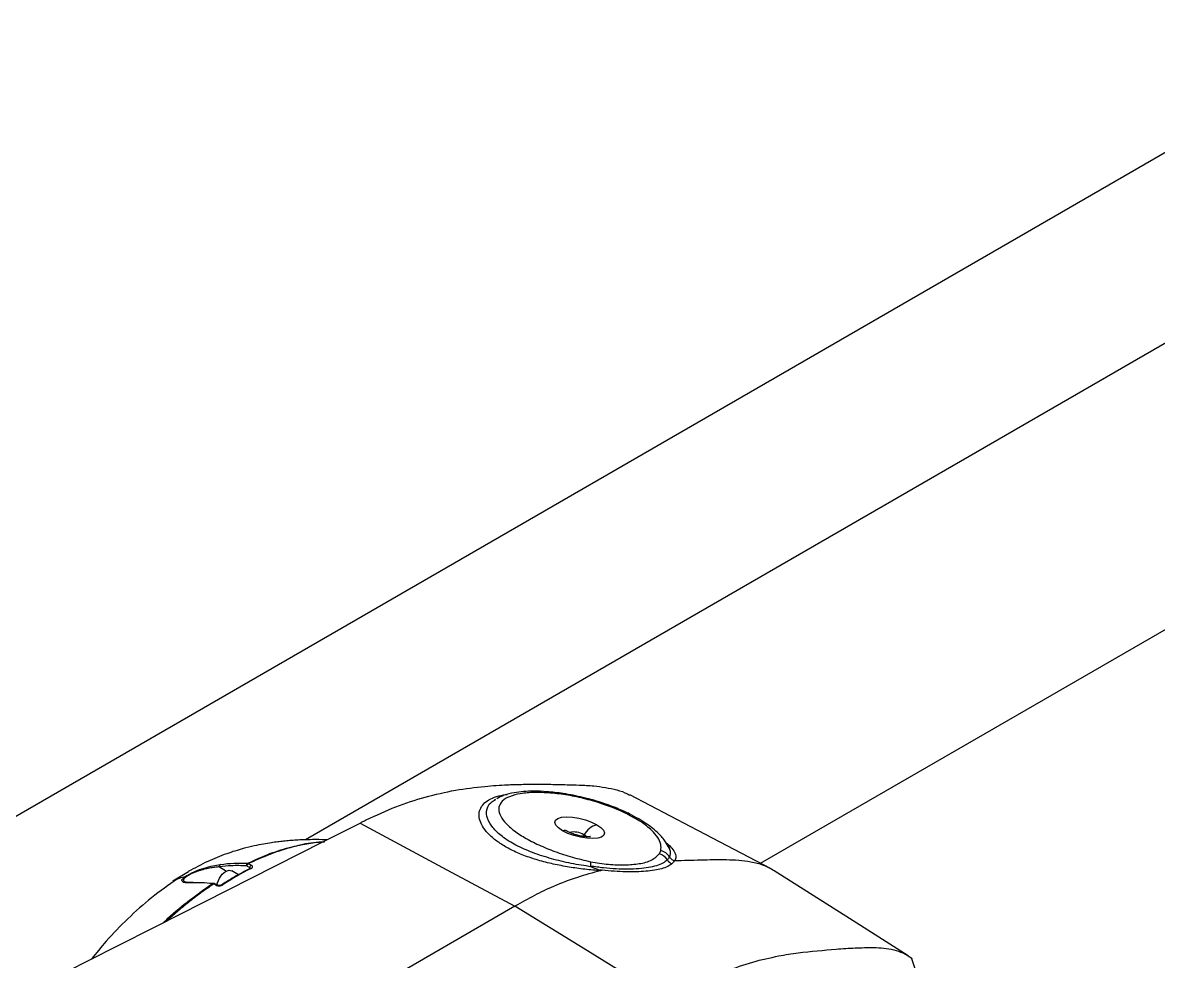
# Model space of a CAD drawing. Header units: millimetres. Extents: x 126 to 938, y 244 to 707.
# Drawn here: x 350.48 to 362.83, y 610.63 to 620.83 of the extents above; entities that cross this region are included whole.
import ezdxf

# ---------------------------------------------------------------- set-up
doc = ezdxf.new("R2010")
doc.units = ezdxf.units.MM

msp = doc.modelspace()

# ---------------------------------------------------------------- linework, layer by layer
at = {"color": 7, "linetype": 'Continuous', "lineweight": 25}
for p, q in [((365.351, 620.833), (270.403, 566.021)), ((367.147, 619.796), (353.554, 611.95)), ((358.502, 611.695), (367.147, 616.685)), ((355.62, 612.389), (355.606, 612.382)), ((353.751, 611.93), (354.149, 612.132)), ((356.573, 611.987), (356.584, 612.003)), ((351.926, 611.007), (353.751, 611.93)), ((352.62, 611.655), (352.696, 611.609)), ((352.925, 611.694), (352.936, 611.69)), ((352.945, 611.635), (352.948, 611.648)), ((352.953, 611.639), (352.953, 611.639)), ((356.663, 611.657), (356.757, 611.62)), ((352.281, 611.602), (352.113, 611.501)), ((352.826, 611.57), (352.755, 611.611)), ((352.555, 611.469), (352.542, 611.473)), ((352.597, 611.457), (352.598, 611.456)), ((355.833, 611.227), (349.54, 607.594)), ((360.143, 610.666), (360.14, 610.667))]:
    msp.add_line(p, q, dxfattribs=at)
at = {"color": 7, "linetype": 'Continuous', "lineweight": 25, "flags": 128}
for points in [[(358.613, 611.637), (357.746, 612.09), (357.081, 612.437)], [(354.149, 612.132), (355.092, 611.625), (355.833, 611.227)], [(356.351, 612.049), (356.307, 612.079), (356.278, 612.11), (356.267, 612.138), (356.274, 612.163), (356.299, 612.182), (356.34, 612.195), (356.395, 612.199), (356.46, 612.196), (356.529, 612.185), (356.599, 612.166), (356.665, 612.142), (356.723, 612.114)], [(356.723, 612.114), (356.767, 612.083), (356.796, 612.053), (356.807, 612.024), (356.8, 611.999), (356.775, 611.98), (356.733, 611.968), (356.679, 611.963), (356.614, 611.967), (356.545, 611.978), (356.474, 611.996), (356.408, 612.02), (356.351, 612.049)], [(356.609, 611.983), (356.607, 611.986), (356.584, 612.003)], [(352.591, 611.458), (352.597, 611.483), (352.618, 611.532), (352.649, 611.575), (352.686, 611.605), (352.724, 611.618), (352.755, 611.611), (352.755, 611.611)], [(352.936, 611.69), (352.953, 611.681), (352.966, 611.674)], [(360.11, 610.688), (359.47, 611.095), (358.654, 611.614)], [(352.569, 611.471), (352.569, 611.471), (352.567, 611.472)], [(357.518, 610.187), (356.575, 610.77), (355.833, 611.227)], [(350.951, 610.513), (351.497, 610.789), (351.926, 611.007)]]:
    msp.add_lwpolyline(points, dxfattribs=at)
at = {"color": 7, "linetype": 'Continuous', "lineweight": 25}
for centre, radius, start, end in [((356.809, 612.328), 0.0142, 85.358, 146.5277), ((356.136, 610.37), 2.073, 63.8859, 71.3851), ((357.063, 612.192), 0.0429, 67.2995, 109.3001), ((356.787, 611.891), 0.232, 106.0953, 151.073), ((356.367, 611.973), 0.0775, 61.2781, 102.0675), ((356.472, 611.826), 0.209, 57.8143, 102.7143), ((357.356, 611.643), 0.161, 33.3889, 72.9222), ((352.645, 611.662), 0.0258, 126.6148, 194.8808), ((354.485, 608.647), 3.356, 116.9469, 123.0477), ((352.941, 611.67), 0.0287, 123.4643, 187.2306), ((352.954, 611.659), 0.0363, 118.6836, 170.3139), ((352.983, 611.642), 0.0363, 118.6882, 170.3144), ((352.957, 611.627), 0.0126, 57.6763, 113.2976), ((357.581, 611.787), 0.106, 211.3571, 247.4471), ((352.325, 611.468), 0.0183, 84.3489, 124.1225), ((352.325, 611.467), 0.019, 56.5678, 83.8237), ((352.552, 611.459), 0.0168, 67.3473, 124.0408), ((352.564, 611.459), 0.0137, 74.4811, 130.1787), ((352.594, 611.444), 0.0133, 73.6171, 130.9847), ((352.648, 611.451), 0.011, 53.3976, 118.8696)]:
    msp.add_arc(centre, radius, start, end, dxfattribs=at)
for points, knots in [([(354.857, 612.414), (354.966, 612.442), (355.18, 612.495), (355.4, 612.519), (355.507, 612.531)], [0, 0, 0, 0, 0.509839, 1, 1, 1, 1]), ([(355.507, 612.531), (355.548, 612.535), (355.629, 612.542), (355.711, 612.546), (355.751, 612.548)], [0, 0, 0, 0, 0.501948, 1, 1, 1, 1]), ([(356.811, 612.342), (356.77, 612.355), (356.692, 612.38), (356.541, 612.419), (356.371, 612.453), (356.191, 612.474), (356.047, 612.48), (355.928, 612.476), (355.82, 612.462), (355.72, 612.441), (355.661, 612.41), (355.636, 612.396)], [0, 0, 0, 0, 0.105618, 0.206384, 0.387647, 0.538458, 0.657224, 0.748259, 0.83448, 0.929172, 1, 1, 1, 1]), ([(355.751, 612.548), (355.774, 612.549), (355.82, 612.551), (355.887, 612.552), (355.955, 612.554), (356.023, 612.554), (356.09, 612.554), (356.158, 612.554), (356.227, 612.553), (356.308, 612.551), (356.411, 612.549), (356.542, 612.546), (356.638, 612.54), (356.691, 612.536)], [0, 0, 0, 0, 0.072554, 0.144879, 0.216992, 0.288918, 0.360683, 0.432307, 0.503808, 0.582436, 0.691648, 0.831239, 1, 1, 1, 1]), ([(356.691, 612.536), (356.775, 612.525), (356.9, 612.508), (357.03, 612.465), (357.072, 612.439), (357.08, 612.435)], [0, 0, 0, 0, 0.629776, 0.932239, 1, 1, 1, 1]), ([(354.216, 612.166), (354.323, 612.217), (354.53, 612.315), (354.75, 612.382), (354.857, 612.414)], [0, 0, 0, 0, 0.513591, 1, 1, 1, 1]), ([(356.764, 611.613), (356.708, 611.618), (356.593, 611.628), (356.421, 611.652), (356.251, 611.684), (356.086, 611.726), (355.933, 611.777), (355.794, 611.837), (355.675, 611.905), (355.578, 611.978), (355.505, 612.055), (355.459, 612.133), (355.439, 612.209), (355.449, 612.281), (355.488, 612.343), (355.551, 612.39), (355.636, 612.423), (355.704, 612.439), (355.743, 612.441), (355.747, 612.442)], [0, 0, 0, 0, 0.08728, 0.176994, 0.266146, 0.353778, 0.436946, 0.514848, 0.585067, 0.647533, 0.700947, 0.746544, 0.785033, 0.819883, 0.854695, 0.893956, 0.940001, 0.994253, 1, 1, 1, 1]), ([(356.663, 611.657), (356.59, 611.668), (356.444, 611.69), (356.231, 611.741), (356.029, 611.806), (355.849, 611.885), (355.701, 611.975), (355.594, 612.073), (355.529, 612.173), (355.517, 612.275), (355.558, 612.352), (355.603, 612.376), (355.621, 612.385)], [0, 0, 0, 0, 0.143729, 0.288708, 0.429295, 0.559116, 0.673496, 0.767995, 0.842301, 0.902042, 0.95945, 1, 1, 1, 1]), ([(356.798, 612.335), (356.734, 612.355), (356.605, 612.396), (356.411, 612.436), (356.223, 612.46), (356.05, 612.467), (355.9, 612.456), (355.78, 612.426), (355.693, 612.379), (355.649, 612.304), (355.665, 612.218), (355.723, 612.135), (355.816, 612.051), (355.942, 611.968), (356.096, 611.89), (356.27, 611.819), (356.458, 611.758), (356.589, 611.727), (356.655, 611.711)], [0, 0, 0, 0, 0.082904, 0.165608, 0.244668, 0.316629, 0.379242, 0.429894, 0.468255, 0.498646, 0.530134, 0.570264, 0.621896, 0.68459, 0.756147, 0.834515, 0.916484, 1, 1, 1, 1]), ([(357.08, 612.231), (357.062, 612.24), (357.008, 612.266), (356.919, 612.303), (356.846, 612.329), (356.811, 612.342)], [0, 0, 0, 0, 0.207463, 0.617949, 1, 1, 1, 1]), ([(357.42, 611.832), (357.422, 611.855), (357.425, 611.905), (357.385, 611.982), (357.312, 612.065), (357.198, 612.153), (357.101, 612.204), (357.048, 612.232)], [0, 0, 0, 0, 0.117879, 0.257495, 0.43321, 0.690711, 1, 1, 1, 1]), ([(357.512, 611.854), (357.499, 611.879), (357.469, 611.939), (357.386, 612.031), (357.286, 612.111), (357.178, 612.18), (357.114, 612.213), (357.079, 612.231)], [0, 0, 0, 0, 0.142379, 0.344616, 0.625867, 0.801027, 1, 1, 1, 1]), ([(354.149, 612.132), (354.159, 612.137), (354.181, 612.149), (354.204, 612.16), (354.216, 612.166)], [0, 0, 0, 0, 0.4516923, 1, 1, 1, 1]), ([(356.405, 612.041), (356.402, 612.042), (356.398, 612.044), (356.386, 612.054), (356.388, 612.052), (356.388, 612.052)], [0, 0, 0, 0, 0.601646, 0.969311, 1, 1, 1, 1]), ([(356.652, 611.984), (356.653, 611.984), (356.656, 611.985), (356.635, 611.981), (356.623, 611.983), (356.586, 611.984), (356.547, 611.991), (356.501, 612.001), (356.458, 612.016), (356.426, 612.029), (356.409, 612.038), (356.405, 612.041)], [0, 0, 0, 0, 0.002563, 0.036546, 0.113523, 0.241602, 0.407942, 0.595929, 0.78248, 0.940515, 1, 1, 1, 1]), ([(353.786, 611.948), (353.781, 611.949), (353.729, 611.952), (353.644, 611.952), (353.539, 611.95), (353.457, 611.946), (353.386, 611.941), (353.318, 611.934), (353.251, 611.927), (353.178, 611.917), (353.092, 611.903), (352.99, 611.883), (352.856, 611.85), (352.687, 611.797), (352.485, 611.716), (352.35, 611.642), (352.28, 611.604)], [0, 0, 0, 0, 0.011074, 0.098787, 0.163271, 0.211003, 0.256414, 0.299819, 0.341183, 0.385775, 0.441172, 0.507484, 0.584851, 0.705636, 0.847463, 1, 1, 1, 1]), ([(352.925, 611.694), (353.006, 611.731), (353.162, 611.803), (353.403, 611.877), (353.603, 611.921), (353.722, 611.927), (353.762, 611.928)], [0, 0, 0, 0, 0.302992, 0.58987, 0.863116, 1, 1, 1, 1]), ([(353.75, 611.927), (353.717, 611.924), (353.67, 611.92), (353.609, 611.911), (353.565, 611.904), (353.522, 611.896), (353.477, 611.886), (353.433, 611.876), (353.389, 611.864), (353.344, 611.851), (353.3, 611.838), (353.247, 611.82), (353.173, 611.794), (353.065, 611.751), (352.983, 611.712), (352.936, 611.69)], [0, 0, 0, 0, 0.114843, 0.166104, 0.217896, 0.270231, 0.323118, 0.376568, 0.430587, 0.485181, 0.540358, 0.590983, 0.682916, 0.818249, 1, 1, 1, 1]), ([(357.477, 611.917), (357.495, 611.902), (357.53, 611.872), (357.569, 611.822), (357.591, 611.766), (357.578, 611.734), (357.572, 611.72)], [0, 0, 0, 0, 0.2897814, 0.5853725, 0.8075307, 1, 1, 1, 1]), ([(357.492, 611.891), (357.494, 611.888), (357.5, 611.878), (357.507, 611.866), (357.511, 611.857), (357.512, 611.854)], [0, 0, 0, 0, 0.279923, 0.796906, 1, 1, 1, 1]), ([(356.655, 611.711), (356.72, 611.701), (356.844, 611.681), (357.023, 611.673), (357.181, 611.687), (357.316, 611.716), (357.377, 611.773), (357.403, 611.797)], [0, 0, 0, 0, 0.254517, 0.484851, 0.683247, 0.866837, 1, 1, 1, 1]), ([(357.403, 611.797), (357.407, 611.803), (357.414, 611.814), (357.418, 611.827), (357.42, 611.832)], [0, 0, 0, 0, 0.566329, 1, 1, 1, 1]), ([(357.513, 611.765), (357.502, 611.779), (357.485, 611.8), (357.452, 611.821), (357.431, 611.828), (357.42, 611.832)], [0, 0, 0, 0, 0.438971, 0.707457, 1, 1, 1, 1]), ([(357.513, 611.765), (357.51, 611.759), (357.503, 611.746), (357.494, 611.736), (357.49, 611.732)], [0, 0, 0, 0, 0.547375, 1, 1, 1, 1]), ([(357.512, 611.854), (357.513, 611.852), (357.516, 611.844), (357.521, 611.825), (357.524, 611.796), (357.517, 611.776), (357.513, 611.765)], [0, 0, 0, 0, 0.072043, 0.315725, 0.623045, 1, 1, 1, 1]), ([(357.566, 611.721), (357.556, 611.725), (357.535, 611.736), (357.521, 611.755), (357.513, 611.765)], [0, 0, 0, 0, 0.46442, 1, 1, 1, 1]), ([(352.254, 611.554), (352.261, 611.558), (352.275, 611.567), (352.308, 611.585), (352.366, 611.613), (352.449, 611.643), (352.543, 611.669), (352.602, 611.678), (352.63, 611.682)], [0, 0, 0, 0, 0.061374, 0.129578, 0.273906, 0.548276, 0.788571, 1, 1, 1, 1]), ([(352.62, 611.655), (352.602, 611.654), (352.566, 611.651), (352.51, 611.642), (352.461, 611.631), (352.42, 611.62), (352.387, 611.61), (352.349, 611.596), (352.314, 611.581), (352.283, 611.564), (352.27, 611.556), (352.264, 611.552)], [0, 0, 0, 0, 0.14488, 0.295304, 0.450613, 0.547113, 0.637987, 0.722474, 0.876043, 0.942077, 1, 1, 1, 1]), ([(352.912, 611.667), (352.858, 611.668), (352.76, 611.672), (352.663, 611.66), (352.62, 611.655)], [0, 0, 0, 0, 0.562374, 1, 1, 1, 1]), ([(352.63, 611.682), (352.679, 611.688), (352.777, 611.7), (352.875, 611.696), (352.925, 611.694)], [0, 0, 0, 0, 0.495872, 1, 1, 1, 1]), ([(352.952, 611.639), (352.923, 611.624), (352.836, 611.578), (352.733, 611.518), (352.661, 611.471), (352.643, 611.46)], [0, 0, 0, 0, 0.2799346, 0.8253566, 1, 1, 1, 1]), ([(352.918, 611.665), (352.917, 611.665), (352.915, 611.666), (352.913, 611.666), (352.912, 611.667)], [0, 0, 0, 0, 0.573174, 1, 1, 1, 1]), ([(352.948, 611.648), (352.942, 611.651), (352.932, 611.657), (352.922, 611.662), (352.918, 611.665)], [0, 0, 0, 0, 0.559954, 1, 1, 1, 1]), ([(352.948, 611.648), (352.949, 611.648), (352.951, 611.647), (352.953, 611.644), (352.954, 611.641), (352.954, 611.639), (352.954, 611.638)], [0, 0, 0, 0, 0.279467, 0.53175, 0.766154, 1, 1, 1, 1]), ([(352.964, 611.638), (352.968, 611.64), (352.976, 611.645), (352.981, 611.657), (352.975, 611.668), (352.969, 611.672), (352.966, 611.674)], [0, 0, 0, 0, 0.300404, 0.551239, 0.748963, 1, 1, 1, 1]), ([(356.764, 611.613), (356.679, 611.591), (356.506, 611.544), (356.266, 611.452), (356.04, 611.346), (355.903, 611.268), (355.833, 611.227)], [0, 0, 0, 0, 0.260052, 0.533398, 0.760207, 1, 1, 1, 1]), ([(357.49, 611.732), (357.475, 611.719), (357.44, 611.69), (357.368, 611.664), (357.281, 611.645), (357.177, 611.633), (357.06, 611.629), (356.932, 611.633), (356.795, 611.643), (356.702, 611.656), (356.654, 611.663)], [0, 0, 0, 0, 0.070449, 0.157214, 0.262363, 0.383644, 0.521132, 0.670455, 0.831663, 1, 1, 1, 1]), ([(356.655, 611.711), (356.655, 611.704), (356.656, 611.688), (356.655, 611.672), (356.654, 611.663)], [0, 0, 0, 0, 0.460404, 1, 1, 1, 1]), ([(356.654, 611.663), (356.654, 611.663), (356.654, 611.662), (356.655, 611.661), (356.658, 611.659), (356.66, 611.658), (356.663, 611.657)], [0, 0, 0, 0, 0.058981, 0.129308, 0.326955, 1, 1, 1, 1]), ([(356.757, 611.62), (356.759, 611.62), (356.761, 611.619), (356.764, 611.618), (356.766, 611.617), (356.767, 611.616), (356.767, 611.615), (356.766, 611.614), (356.765, 611.614), (356.764, 611.613)], [0, 0, 0, 0, 0.297333, 0.518322, 0.679902, 0.738975, 0.781696, 0.862305, 1, 1, 1, 1]), ([(356.782, 611.618), (356.777, 611.618), (356.769, 611.619), (356.761, 611.62), (356.757, 611.62)], [0, 0, 0, 0, 0.559183, 1, 1, 1, 1]), ([(357.54, 611.689), (357.525, 611.678), (357.492, 611.654), (357.426, 611.633), (357.347, 611.616), (357.254, 611.606), (357.149, 611.601), (357.034, 611.601), (356.91, 611.606), (356.825, 611.614), (356.782, 611.618)], [0, 0, 0, 0, 0.071144, 0.158683, 0.262845, 0.384358, 0.520858, 0.669989, 0.831157, 1, 1, 1, 1]), ([(357.565, 611.72), (357.561, 611.714), (357.554, 611.702), (357.544, 611.693), (357.54, 611.689)], [0, 0, 0, 0, 0.5456307, 1, 1, 1, 1]), ([(357.566, 611.721), (357.566, 611.721), (357.566, 611.72), (357.565, 611.72), (357.565, 611.72)], [0, 0, 0, 0, 0.558931, 1, 1, 1, 1]), ([(357.572, 611.72), (357.571, 611.72), (357.57, 611.72), (357.569, 611.72), (357.567, 611.72), (357.566, 611.721), (357.566, 611.721)], [0, 0, 0, 0, 0.298291, 0.580546, 0.792861, 1, 1, 1, 1]), ([(358.654, 611.613), (358.615, 611.634), (358.535, 611.678), (358.358, 611.721), (358.129, 611.734), (357.852, 611.729), (357.666, 611.723), (357.572, 611.72)], [0, 0, 0, 0, 0.119891, 0.247328, 0.491335, 0.744481, 1, 1, 1, 1]), ([(352.162, 611.525), (352.067, 611.458), (351.877, 611.326), (351.621, 611.095), (351.403, 610.872), (351.279, 610.718), (351.226, 610.652)], [0, 0, 0, 0, 0.270684, 0.539106, 0.803236, 1, 1, 1, 1]), ([(352.113, 611.501), (352.136, 611.512), (352.181, 611.535), (352.23, 611.547), (352.254, 611.554)], [0, 0, 0, 0, 0.5069219, 1, 1, 1, 1]), ([(352.315, 611.483), (352.297, 611.483), (352.266, 611.484), (352.223, 611.483), (352.205, 611.513), (352.223, 611.529), (352.237, 611.542), (352.248, 611.55), (352.254, 611.554)], [0, 0, 0, 0, 0.313256, 0.533243, 0.661743, 0.784398, 0.879504, 1, 1, 1, 1]), ([(352.264, 611.552), (352.259, 611.549), (352.25, 611.542), (352.239, 611.532), (352.232, 611.523), (352.227, 611.512), (352.231, 611.499), (352.239, 611.495), (352.243, 611.493)], [0, 0, 0, 0, 0.222961, 0.408784, 0.557597, 0.67445, 0.821292, 1, 1, 1, 1]), ([(352.327, 611.486), (352.307, 611.485), (352.279, 611.483), (352.251, 611.49), (352.243, 611.493)], [0, 0, 0, 0, 0.680102, 1, 1, 1, 1]), ([(352.264, 611.552), (352.263, 611.553), (352.259, 611.554), (352.256, 611.554), (352.254, 611.554)], [0, 0, 0, 0, 0.535807, 1, 1, 1, 1]), ([(352.009, 611.049), (352.026, 611.065), (352.117, 611.153), (352.293, 611.298), (352.46, 611.415), (352.542, 611.473)], [0, 0, 0, 0, 0.099941, 0.55704, 1, 1, 1, 1]), ([(352.555, 611.469), (352.508, 611.437), (352.414, 611.373), (352.283, 611.271), (352.16, 611.17), (352.083, 611.1), (352.045, 611.067)], [0, 0, 0, 0, 0.264816, 0.5214, 0.768466, 1, 1, 1, 1]), ([(352.542, 611.473), (352.503, 611.477), (352.428, 611.485), (352.352, 611.483), (352.315, 611.483)], [0, 0, 0, 0, 0.515513, 1, 1, 1, 1]), ([(352.567, 611.472), (352.565, 611.473), (352.562, 611.475), (352.557, 611.475), (352.555, 611.476)], [0, 0, 0, 0, 0.4514571, 1, 1, 1, 1]), ([(352.585, 611.454), (352.579, 611.457), (352.569, 611.462), (352.559, 611.467), (352.555, 611.469)], [0, 0, 0, 0, 0.559932, 1, 1, 1, 1]), ([(352.597, 611.457), (352.593, 611.459), (352.583, 611.464), (352.573, 611.469), (352.567, 611.472)], [0, 0, 0, 0, 0.452518, 1, 1, 1, 1]), ([(352.585, 611.454), (352.59, 611.452), (352.602, 611.448), (352.62, 611.448), (352.639, 611.451), (352.65, 611.457), (352.655, 611.459)], [0, 0, 0, 0, 0.234362, 0.494616, 0.757847, 1, 1, 1, 1]), ([(352.643, 611.46), (352.64, 611.458), (352.632, 611.455), (352.622, 611.453), (352.614, 611.453), (352.608, 611.453), (352.603, 611.454), (352.6, 611.456), (352.598, 611.456)], [0, 0, 0, 0, 0.249464, 0.517308, 0.649964, 0.776622, 0.89416, 1, 1, 1, 1]), ([(358.914, 610.722), (359.052, 610.736), (359.258, 610.758), (359.531, 610.776), (359.667, 610.778), (359.734, 610.78)], [0, 0, 0, 0, 0.505971, 0.756246, 1, 1, 1, 1]), ([(359.734, 610.78), (359.807, 610.775), (359.916, 610.769), (360.054, 610.723), (360.113, 610.685), (360.143, 610.665)], [0, 0, 0, 0, 0.510116, 0.754875, 1, 1, 1, 1]), ([(358.135, 610.522), (358.229, 610.558), (358.414, 610.626), (358.607, 610.667), (358.701, 610.687)], [0, 0, 0, 0, 0.512872, 1, 1, 1, 1]), ([(358.701, 610.687), (358.737, 610.694), (358.807, 610.707), (358.879, 610.717), (358.914, 610.722)], [0, 0, 0, 0, 0.5025216, 1, 1, 1, 1]), ([(360.145, 610.664), (360.145, 610.664), (360.144, 610.664), (360.143, 610.665), (360.143, 610.665)], [0, 0, 0, 0, 0.499155, 1, 1, 1, 1]), ([(360.279, 610.328), (360.256, 610.383), (360.22, 610.467), (360.18, 610.565), (360.159, 610.622), (360.15, 610.65), (360.145, 610.664)], [0, 0, 0, 0, 0.496703, 0.755226, 0.882036, 1, 1, 1, 1]), ([(360.145, 610.664), (360.147, 610.662), (360.15, 610.657), (360.149, 610.652), (360.149, 610.649)], [0, 0, 0, 0, 0.415237, 1, 1, 1, 1])]:
    msp.add_open_spline(points, degree=3, knots=knots, dxfattribs=at)

doc.saveas('drawing.dxf')
